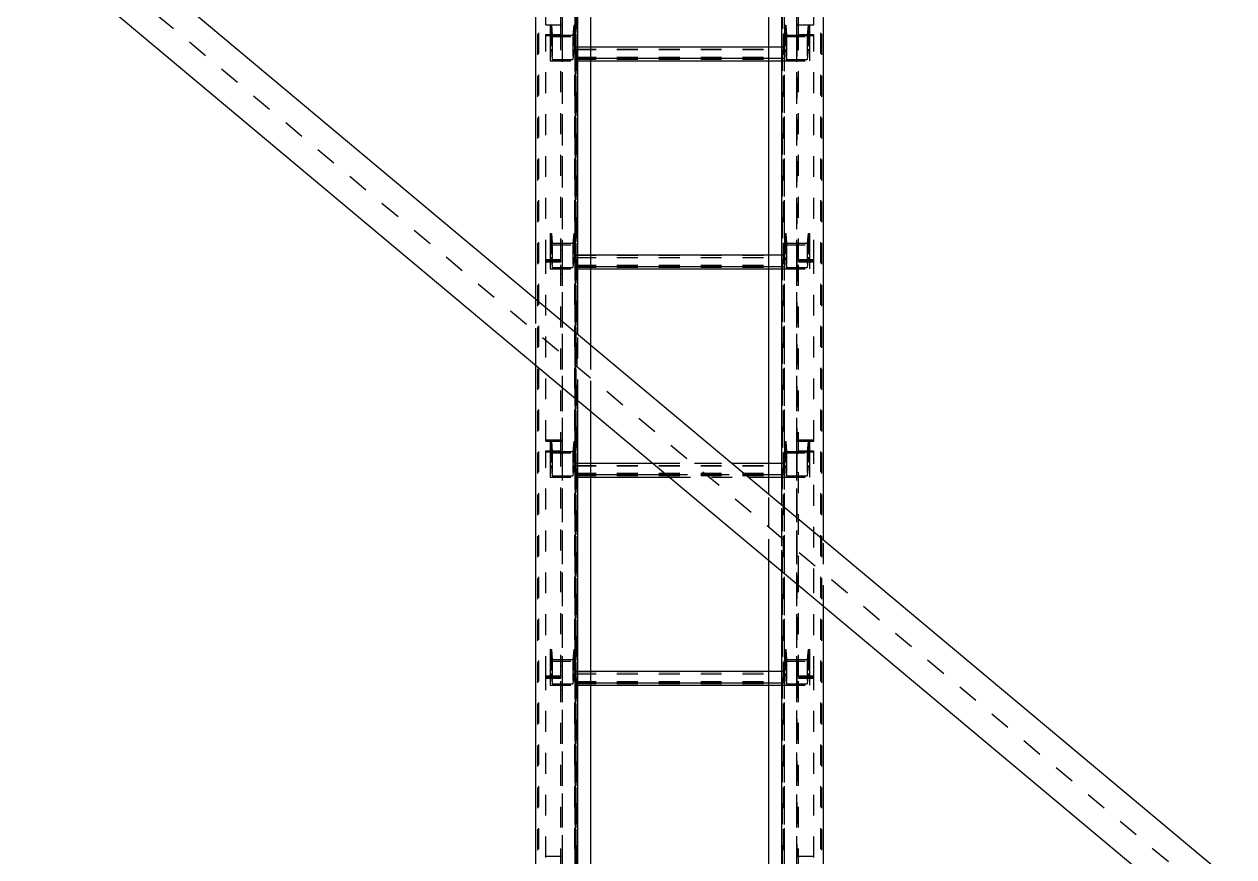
# Model space of a CAD drawing. Header units: millimetres. Extents: x 149919 to 150445, y 136651 to 136866.
# Drawn here: x 150384.83 to 150390.61, y 136795.02 to 136799 of the extents above; entities that cross this region are included whole.
import ezdxf

# ---------------------------------------------------------------- set-up
doc = ezdxf.new("R2010")
doc.units = ezdxf.units.MM
doc.header["$LTSCALE"] = 0.25
for name, pattern in [('CENTER', [50.8, 31.75, -6.35, 6.35, -6.35]), ('XKITLINE00', [0]), ('XKITLINE02', [4, 2, -2]), ('XKITLINE03', [6, 3, -1, 1, -1])]:
    doc.linetypes.add(name, pattern=pattern)

# ---------------------------------------------------------------- blocks, each defined once
blk = doc.blocks.new('çatıı')
at = {"color": 1, "linetype": 'XKITLINE03'}
for p, q in [((24559, 14104.66), (24559, 15770.92)), ((24670.99, 14104.66), (24670.99, 15770.92)), ((24565, 15740.27), (24565, 14100.27)), ((24665, 14100.27), (24665, 15740.27)), ((24559, 14749.68), (24559, 14857.22)), ((24565, 14845.18), (24565, 14856.74)), ((24664.97, 14856.74), (24664.97, 14845.18)), ((24670.98, 14857.22), (24670.98, 14749.68)), ((24565, 14846.41), (24664.97, 14846.41)), ((24565, 14745.71), (24565, 14757.27)), ((24664.97, 14757.27), (24664.97, 14745.71)), ((24559, 14664.07), (24559, 14749.68)), ((24670.98, 14749.68), (24670.98, 14664.07)), ((24565, 14746.95), (24664.97, 14746.95)), ((24559, 14550.75), (24559, 14658.29)), ((24565, 14646.24), (24565, 14657.8)), ((24664.97, 14657.8), (24664.97, 14646.24)), ((24670.98, 14658.29), (24670.98, 14550.75)), ((24565, 14647.48), (24664.97, 14647.48)), ((24565, 14546.78), (24565, 14558.34)), ((24664.97, 14558.34), (24664.97, 14546.78)), ((24559, 14465.13), (24559, 14550.75)), ((24565, 14548.02), (24664.97, 14548.02)), ((24670.98, 14550.75), (24670.98, 14465.13))]:
    blk.add_line(p, q, dxfattribs=at)
at = {"color": 116, "linetype": 'XKITLINE02', "true_color": 0x136734}
for p, q in [((24547.68, 14108.55), (24547.68, 15753.25)), ((24564.91, 14108.55), (24564.92, 15753.25)), ((24665.07, 14108.55), (24665.07, 15753.25)), ((24682.31, 14108.55), (24682.31, 15753.25)), ((24547.15, 14108.01), (24547.15, 15752.41)), ((24565.45, 14108.01), (24565.45, 15752.41)), ((24664.54, 14108.01), (24664.54, 15752.41)), ((24682.84, 14108.01), (24682.84, 15752.41)), ((24565, 14100.27), (24565, 15742.34)), ((24565.85, 14100.42), (24565.85, 15742.2)), ((24657.5, 14102.25), (24657.5, 15742.25)), ((24664.15, 14100.42), (24664.15, 15742.2)), ((24665, 14100.27), (24665, 15742.34)), ((24663.69, 14153.32), (24663.69, 15706.31)), ((24546.3, 14167.42), (24546.3, 15692.58)), ((24572.5, 14102.34), (24572.5, 15676.38)), ((24565, 15669.24), (24565, 14100.27)), ((24565.85, 15668.71), (24565.85, 14100.42)), ((24551, 14862.36), (24551, 14948.62)), ((24558.2, 14856.64), (24558.2, 14947.98)), ((24559, 14856.64), (24559, 14948.62)), ((24670.98, 14856.64), (24670.98, 14948.62)), ((24671.78, 14856.64), (24671.78, 14947.98)), ((24678.98, 14862.36), (24678.98, 14948.62)), ((24551, 14862.36), (24558.2, 14862.36)), ((24551, 14749.68), (24551, 14857.74)), ((24551, 14857.74), (24558.2, 14857.74)), ((24553, 14862.21), (24553, 14850.65)), ((24553, 14862.21), (24553.68, 14862.21)), ((24553, 14862.21), (24553, 14856.74)), ((24553.68, 14862.21), (24553.68, 14850.65)), ((24553.68, 14862.21), (24554.06, 14857.43)), ((24554.06, 14857.43), (24554.06, 14845.87)), ((24554.06, 14857.43), (24563.93, 14857.43)), ((24558.2, 14750.2), (24558.2, 14862.42)), ((24558.2, 14862.42), (24559, 14862.42)), ((24559, 14749.68), (24559, 14862.42)), ((24564.32, 14862.21), (24563.93, 14857.43)), ((24563.93, 14857.43), (24563.93, 14845.87)), ((24564.32, 14862.21), (24564.32, 14850.65)), ((24564.32, 14862.21), (24565, 14862.21)), ((24565, 14862.21), (24565, 14850.65)), ((24565, 14862.21), (24565, 14856.74)), ((24664.97, 14862.21), (24664.97, 14856.74)), ((24664.97, 14862.21), (24665.66, 14862.21)), ((24664.97, 14862.21), (24664.97, 14850.65)), ((24665.66, 14862.21), (24666.04, 14857.43)), ((24665.66, 14862.21), (24665.66, 14850.65)), ((24666.04, 14857.43), (24675.91, 14857.43)), ((24666.04, 14857.43), (24666.04, 14845.87)), ((24670.98, 14749.68), (24670.98, 14862.42)), ((24670.98, 14862.42), (24671.78, 14862.42)), ((24671.78, 14750.2), (24671.78, 14862.42)), ((24671.78, 14862.36), (24678.98, 14862.36)), ((24671.78, 14857.74), (24678.98, 14857.74)), ((24676.3, 14862.21), (24675.91, 14857.43)), ((24675.91, 14857.43), (24675.91, 14845.87)), ((24676.3, 14862.21), (24676.98, 14862.21)), ((24676.3, 14862.21), (24676.3, 14850.65)), ((24676.98, 14862.21), (24676.98, 14856.74)), ((24676.98, 14862.21), (24676.98, 14850.65)), ((24678.98, 14749.68), (24678.98, 14857.74)), ((24551, 14857.22), (24559, 14857.22)), ((24553, 14856.74), (24553, 14845.18)), ((24553, 14856.74), (24565, 14856.74)), ((24558.2, 14856.64), (24559, 14856.64)), ((24565, 14856.74), (24565, 14845.18)), ((24565, 14845.18), (24565, 14851.88)), ((24565, 14851.88), (24572.5, 14851.88)), ((24565, 14851.81), (24664.97, 14851.81)), ((24657.5, 14851.88), (24664.97, 14851.88)), ((24664.97, 14845.18), (24664.97, 14851.88)), ((24664.97, 14856.74), (24676.98, 14856.74)), ((24664.97, 14856.74), (24664.97, 14845.18)), ((24670.98, 14857.22), (24678.98, 14857.22)), ((24670.98, 14856.64), (24671.78, 14856.64)), ((24676.98, 14856.74), (24676.98, 14845.18)), ((24553, 14850.65), (24553.68, 14850.65)), ((24553, 14850.65), (24553, 14845.18)), ((24553.68, 14850.65), (24554.06, 14845.87)), ((24554.06, 14845.87), (24563.93, 14845.87)), ((24564.32, 14850.65), (24563.93, 14845.87)), ((24564.32, 14850.65), (24565, 14850.65)), ((24565, 14850.72), (24664.97, 14850.72)), ((24565, 14850.65), (24664.97, 14850.65)), ((24565, 14850.65), (24565, 14845.18)), ((24565, 14847), (24664.97, 14847)), ((24565, 14846.41), (24572.5, 14846.41)), ((24565, 14845.98), (24664.97, 14845.98)), ((24657.5, 14846.41), (24664.97, 14846.41)), ((24664.97, 14850.65), (24664.97, 14845.18)), ((24664.97, 14850.65), (24665.66, 14850.65)), ((24665.66, 14850.65), (24666.04, 14845.87)), ((24666.04, 14845.87), (24675.91, 14845.87)), ((24676.3, 14850.65), (24675.91, 14845.87)), ((24676.3, 14850.65), (24676.98, 14850.65)), ((24676.98, 14850.65), (24676.98, 14845.18)), ((24553, 14845.18), (24565, 14845.18)), ((24565, 14845.18), (24572.5, 14845.18)), ((24657.5, 14845.18), (24664.97, 14845.18)), ((24664.97, 14845.18), (24676.98, 14845.18)), ((24553, 14762.74), (24553, 14751.18)), ((24553, 14762.74), (24553.68, 14762.74)), ((24553, 14762.74), (24553, 14757.27)), ((24553.68, 14762.74), (24553.68, 14751.18)), ((24553.68, 14762.74), (24554.06, 14757.97)), ((24564.32, 14762.74), (24563.93, 14757.97)), ((24564.32, 14762.74), (24564.32, 14751.18)), ((24564.32, 14762.74), (24565, 14762.74)), ((24565, 14762.74), (24565, 14751.18)), ((24565, 14762.74), (24565, 14757.27)), ((24664.97, 14762.74), (24664.97, 14757.27)), ((24664.97, 14762.74), (24665.66, 14762.74)), ((24664.97, 14762.74), (24664.97, 14751.18)), ((24665.66, 14762.74), (24666.04, 14757.97)), ((24665.66, 14762.74), (24665.66, 14751.18)), ((24676.3, 14762.74), (24675.91, 14757.97)), ((24676.3, 14762.74), (24676.98, 14762.74)), ((24676.3, 14762.74), (24676.3, 14751.18)), ((24676.98, 14762.74), (24676.98, 14757.27)), ((24676.98, 14762.74), (24676.98, 14751.18)), ((24553, 14757.27), (24553, 14745.71)), ((24553, 14757.27), (24565, 14757.27)), ((24554.06, 14757.97), (24554.06, 14746.41)), ((24554.06, 14757.97), (24563.93, 14757.97)), ((24558.2, 14754.89), (24559, 14754.89)), ((24563.93, 14757.97), (24563.93, 14746.41)), ((24565, 14757.27), (24565, 14745.71)), ((24664.97, 14757.27), (24676.98, 14757.27)), ((24664.97, 14757.27), (24664.97, 14745.71)), ((24666.04, 14757.97), (24675.91, 14757.97)), ((24666.04, 14757.97), (24666.04, 14746.41)), ((24670.98, 14754.89), (24671.78, 14754.89)), ((24675.91, 14757.97), (24675.91, 14746.41)), ((24676.98, 14757.27), (24676.98, 14745.71)), ((24551, 14750.2), (24558.2, 14750.2)), ((24551, 14663.43), (24551, 14749.68)), ((24551, 14749.68), (24559, 14749.68)), ((24551, 14749.68), (24559, 14749.68)), ((24551, 14749.05), (24558.2, 14749.05)), ((24553, 14751.18), (24553.68, 14751.18)), ((24553, 14751.18), (24553, 14745.71)), ((24553.68, 14751.18), (24554.06, 14746.41)), ((24558.2, 14657.71), (24558.2, 14749.05)), ((24559, 14657.71), (24559, 14749.68)), ((24564.32, 14751.18), (24563.93, 14746.41)), ((24564.32, 14751.18), (24565, 14751.18)), ((24565, 14745.71), (24565, 14752.42)), ((24565, 14752.42), (24572.5, 14752.42)), ((24565, 14752.35), (24664.97, 14752.35)), ((24565, 14751.25), (24664.97, 14751.25)), ((24565, 14751.18), (24664.97, 14751.18)), ((24565, 14751.18), (24565, 14745.71)), ((24565, 14747.53), (24664.97, 14747.53)), ((24657.5, 14752.42), (24664.97, 14752.42)), ((24664.97, 14745.71), (24664.97, 14752.42)), ((24664.97, 14751.18), (24664.97, 14745.71)), ((24664.97, 14751.18), (24665.66, 14751.18)), ((24665.66, 14751.18), (24666.04, 14746.41)), ((24670.98, 14749.68), (24678.98, 14749.68)), ((24670.98, 14657.71), (24670.98, 14749.68)), ((24670.98, 14749.68), (24678.98, 14749.68)), ((24671.78, 14750.2), (24678.98, 14750.2)), ((24671.78, 14657.71), (24671.78, 14749.05)), ((24671.78, 14749.05), (24678.98, 14749.05)), ((24676.3, 14751.18), (24675.91, 14746.41)), ((24676.3, 14751.18), (24676.98, 14751.18)), ((24676.98, 14751.18), (24676.98, 14745.71)), ((24678.98, 14663.43), (24678.98, 14749.68)), ((24553, 14745.71), (24565, 14745.71)), ((24554.06, 14746.41), (24563.93, 14746.41)), ((24558.2, 14743.32), (24559, 14743.32)), ((24565, 14746.95), (24572.5, 14746.95)), ((24565, 14746.52), (24664.97, 14746.52)), ((24565, 14745.71), (24572.5, 14745.71)), ((24657.5, 14746.95), (24664.97, 14746.95)), ((24657.5, 14745.71), (24664.97, 14745.71)), ((24664.97, 14745.71), (24676.98, 14745.71)), ((24666.04, 14746.41), (24675.91, 14746.41)), ((24670.98, 14743.32), (24671.78, 14743.32)), ((24546.3, 14699.66), (24546.3, 14731.44)), ((24566.3, 14682.91), (24566.3, 14714.69)), ((24572.5, 14677.72), (24572.5, 14709.5)), ((24551, 14664.07), (24559, 14664.07)), ((24551, 14663.43), (24558.2, 14663.43)), ((24553, 14663.27), (24553, 14651.71)), ((24553, 14663.27), (24553.68, 14663.27)), ((24553, 14663.27), (24553, 14657.8)), ((24553.68, 14663.27), (24553.68, 14651.71)), ((24553.68, 14663.27), (24554.06, 14658.5)), ((24558.2, 14551.27), (24558.2, 14663.49)), ((24558.2, 14663.49), (24559, 14663.49)), ((24559, 14550.75), (24559, 14663.49)), ((24564.32, 14663.27), (24563.93, 14658.5)), ((24564.32, 14663.27), (24564.32, 14651.71)), ((24564.32, 14663.27), (24565, 14663.27)), ((24565, 14663.27), (24565, 14651.71)), ((24565, 14663.27), (24565, 14657.8)), ((24664.97, 14663.27), (24664.97, 14657.8)), ((24664.97, 14663.27), (24665.66, 14663.27)), ((24664.97, 14663.27), (24664.97, 14651.71)), ((24665.66, 14663.27), (24666.04, 14658.5)), ((24665.66, 14663.27), (24665.66, 14651.71)), ((24670.98, 14664.07), (24678.98, 14664.07)), ((24670.98, 14550.75), (24670.98, 14663.49)), ((24670.98, 14663.49), (24671.78, 14663.49)), ((24671.78, 14598.6), (24671.78, 14663.49)), ((24671.78, 14663.43), (24678.98, 14663.43)), ((24676.3, 14663.27), (24675.91, 14658.5)), ((24676.3, 14663.27), (24676.98, 14663.27)), ((24676.3, 14663.27), (24676.3, 14651.71)), ((24676.98, 14663.27), (24676.98, 14657.8)), ((24676.98, 14663.27), (24676.98, 14651.71)), ((24551, 14550.75), (24551, 14658.81)), ((24551, 14658.81), (24558.2, 14658.81)), ((24551, 14658.29), (24559, 14658.29)), ((24553, 14657.8), (24553, 14646.24)), ((24553, 14657.8), (24565, 14657.8)), ((24554.06, 14658.5), (24554.06, 14646.94)), ((24554.06, 14658.5), (24563.93, 14658.5)), ((24558.2, 14657.71), (24559, 14657.71)), ((24563.93, 14658.5), (24563.93, 14646.94)), ((24565, 14657.8), (24565, 14646.24)), ((24664.97, 14657.8), (24676.98, 14657.8)), ((24664.97, 14657.8), (24664.97, 14646.24)), ((24666.04, 14658.5), (24675.91, 14658.5)), ((24666.04, 14658.5), (24666.04, 14646.94)), ((24670.98, 14658.29), (24678.98, 14658.29)), ((24670.98, 14657.71), (24671.78, 14657.71)), ((24671.78, 14658.81), (24678.98, 14658.81)), ((24675.91, 14658.5), (24675.91, 14646.94)), ((24676.98, 14657.8), (24676.98, 14646.24)), ((24678.98, 14592.57), (24678.98, 14658.81)), ((24553, 14651.71), (24553.68, 14651.71)), ((24553, 14651.71), (24553, 14646.24)), ((24553.68, 14651.71), (24554.06, 14646.94)), ((24564.32, 14651.71), (24563.93, 14646.94)), ((24564.32, 14651.71), (24565, 14651.71)), ((24565, 14646.24), (24565, 14652.95)), ((24565, 14652.95), (24572.5, 14652.95)), ((24565, 14652.88), (24664.97, 14652.88)), ((24565, 14651.78), (24664.97, 14651.78)), ((24565, 14651.71), (24565, 14646.24)), ((24565, 14651.71), (24664.97, 14651.71)), ((24602.08, 14652.95), (24640.03, 14652.95)), ((24657.5, 14652.95), (24664.97, 14652.95)), ((24664.97, 14646.24), (24664.97, 14652.95)), ((24664.97, 14651.71), (24664.97, 14646.24)), ((24664.97, 14651.71), (24665.66, 14651.71)), ((24665.66, 14651.71), (24666.04, 14646.94)), ((24676.3, 14651.71), (24675.91, 14646.94)), ((24676.3, 14651.71), (24676.98, 14651.71)), ((24676.98, 14651.71), (24676.98, 14646.24)), ((24553, 14646.24), (24565, 14646.24)), ((24554.06, 14646.94), (24563.93, 14646.94)), ((24565, 14648.07), (24664.97, 14648.07)), ((24565, 14647.48), (24572.5, 14647.48)), ((24565, 14647.05), (24664.97, 14647.05)), ((24565, 14646.24), (24572.5, 14646.24)), ((24608.61, 14647.48), (24646.56, 14647.48)), ((24610.09, 14646.24), (24648.04, 14646.24)), ((24657.5, 14647.48), (24664.97, 14647.48)), ((24657.5, 14646.24), (24664.97, 14646.24)), ((24664.97, 14646.24), (24676.98, 14646.24)), ((24666.04, 14646.94), (24675.91, 14646.94)), ((24657.5, 14606.55), (24657.5, 14638.33)), ((24663.69, 14601.36), (24663.69, 14633.14)), ((24683.69, 14584.62), (24683.69, 14616.39)), ((24670.98, 14599.27), (24670.98, 14550.75)), ((24671.78, 14551.27), (24671.78, 14598.6)), ((24678.98, 14550.75), (24678.98, 14592.57)), ((24553, 14563.81), (24553, 14552.25)), ((24553, 14563.81), (24553.68, 14563.81)), ((24553, 14563.81), (24553, 14558.34)), ((24553.68, 14563.81), (24553.68, 14552.25)), ((24553.68, 14563.81), (24554.06, 14559.03)), ((24564.32, 14563.81), (24563.93, 14559.03)), ((24564.32, 14563.81), (24564.32, 14552.25)), ((24564.32, 14563.81), (24565, 14563.81)), ((24565, 14563.81), (24565, 14552.25)), ((24565, 14563.81), (24565, 14558.34)), ((24664.97, 14563.81), (24664.97, 14558.34)), ((24664.97, 14563.81), (24665.66, 14563.81)), ((24664.97, 14563.81), (24664.97, 14552.25)), ((24665.66, 14563.81), (24666.04, 14559.03)), ((24665.66, 14563.81), (24665.66, 14552.25)), ((24676.3, 14563.81), (24675.91, 14559.03)), ((24676.3, 14563.81), (24676.98, 14563.81)), ((24676.3, 14563.81), (24676.3, 14552.25)), ((24676.98, 14563.81), (24676.98, 14558.34)), ((24676.98, 14563.81), (24676.98, 14552.25)), ((24553, 14558.34), (24553, 14546.78)), ((24553, 14558.34), (24565, 14558.34)), ((24554.06, 14559.03), (24554.06, 14547.47)), ((24554.06, 14559.03), (24563.93, 14559.03)), ((24563.93, 14559.03), (24563.93, 14547.47)), ((24565, 14558.34), (24565, 14546.78)), ((24664.97, 14558.34), (24676.98, 14558.34)), ((24664.97, 14558.34), (24664.97, 14546.78)), ((24666.04, 14559.03), (24675.91, 14559.03)), ((24666.04, 14559.03), (24666.04, 14547.47)), ((24675.91, 14559.03), (24675.91, 14547.47)), ((24676.98, 14558.34), (24676.98, 14546.78)), ((24551, 14551.27), (24558.2, 14551.27)), ((24553, 14552.25), (24553.68, 14552.25)), ((24553, 14552.25), (24553, 14546.78)), ((24553.68, 14552.25), (24554.06, 14547.47)), ((24558.2, 14555.96), (24559, 14555.96)), ((24564.32, 14552.25), (24563.93, 14547.47)), ((24564.32, 14552.25), (24565, 14552.25)), ((24565, 14546.78), (24565, 14553.49)), ((24565, 14553.49), (24572.5, 14553.49)), ((24565, 14553.42), (24664.97, 14553.42)), ((24565, 14552.32), (24664.97, 14552.32)), ((24565, 14552.25), (24565, 14546.78)), ((24565, 14552.25), (24664.97, 14552.25)), ((24657.5, 14553.49), (24664.97, 14553.49)), ((24664.97, 14546.78), (24664.97, 14553.49)), ((24664.97, 14552.25), (24664.97, 14546.78)), ((24664.97, 14552.25), (24665.66, 14552.25)), ((24665.66, 14552.25), (24666.04, 14547.47)), ((24670.98, 14555.96), (24671.78, 14555.96)), ((24671.78, 14551.27), (24678.98, 14551.27)), ((24676.3, 14552.25), (24675.91, 14547.47)), ((24676.3, 14552.25), (24676.98, 14552.25)), ((24676.98, 14552.25), (24676.98, 14546.78)), ((24551, 14464.5), (24551, 14550.75)), ((24551, 14550.75), (24559, 14550.75)), ((24551, 14550.75), (24559, 14550.75)), ((24551, 14550.12), (24558.2, 14550.12)), ((24553, 14546.78), (24565, 14546.78)), ((24554.06, 14547.47), (24563.93, 14547.47)), ((24558.2, 14458.78), (24558.2, 14550.12)), ((24559, 14458.78), (24559, 14550.75)), ((24565, 14548.6), (24664.97, 14548.6)), ((24565, 14548.02), (24572.5, 14548.02)), ((24565, 14547.58), (24664.97, 14547.58)), ((24565, 14546.78), (24572.5, 14546.78)), ((24657.5, 14548.02), (24664.97, 14548.02)), ((24657.5, 14546.78), (24664.97, 14546.78)), ((24664.97, 14546.78), (24676.98, 14546.78)), ((24666.04, 14547.47), (24675.91, 14547.47)), ((24670.98, 14550.75), (24678.98, 14550.75)), ((24670.98, 14458.78), (24670.98, 14550.75)), ((24670.98, 14550.75), (24678.98, 14550.75)), ((24671.78, 14458.78), (24671.78, 14550.12)), ((24671.78, 14550.12), (24678.98, 14550.12)), ((24678.98, 14464.5), (24678.98, 14550.75)), ((24558.2, 14544.39), (24559, 14544.39)), ((24670.98, 14544.39), (24671.78, 14544.39)), ((24551, 14465.13), (24559, 14465.13)), ((24670.98, 14465.13), (24678.98, 14465.13))]:
    blk.add_line(p, q, dxfattribs=at)
at = {"color": 8, "linetype": 'CENTER'}
blk.add_line((23430, 15650.27), (25173.61, 14190.28), dxfattribs=at)
at = {"color": 7, "linetype": 'XKITLINE00'}
for p, q in [((24683.69, 14616.39), (24683.69, 15224.16)), ((24663.69, 14633.14), (24663.69, 15207.41)), ((24657.5, 14638.33), (24657.5, 15202.22)), ((24572.5, 14709.5), (24572.5, 15131.05)), ((24566.3, 14714.69), (24566.3, 15125.86)), ((24546.3, 14731.44), (24546.3, 15109.11)), ((24572.5, 14851.88), (24657.5, 14851.88)), ((24572.5, 14846.41), (24657.5, 14846.41)), ((24572.5, 14845.18), (24657.5, 14845.18)), ((24572.5, 14752.42), (24657.5, 14752.42)), ((24572.5, 14746.95), (24657.5, 14746.95)), ((24572.5, 14745.71), (24657.5, 14745.71)), ((24546.3, 14210.57), (24546.3, 14699.66)), ((24566.3, 14210.57), (24566.3, 14682.91)), ((24572.5, 14210.57), (24572.5, 14677.72)), ((24572.5, 14652.95), (24602.08, 14652.95)), ((24640.03, 14652.95), (24657.5, 14652.95)), ((24572.5, 14647.48), (24608.61, 14647.48)), ((24572.5, 14646.24), (24610.09, 14646.24)), ((24646.56, 14647.48), (24657.5, 14647.48)), ((24648.04, 14646.24), (24657.5, 14646.24)), ((24657.5, 14210.57), (24657.5, 14606.55)), ((24663.69, 14210.57), (24663.69, 14601.36)), ((24683.69, 14210.57), (24683.69, 14584.62)), ((24572.5, 14553.49), (24657.5, 14553.49)), ((24572.5, 14548.02), (24657.5, 14548.02)), ((24572.5, 14546.78), (24657.5, 14546.78))]:
    blk.add_line(p, q, dxfattribs=at)
at = {"color": 8, "linetype": 'XKITLINE00'}
for p, q in [((24320.78, 14920.27), (25161.77, 14216.08)), ((24301.8, 14904.39), (25130.39, 14210.57))]:
    blk.add_line(p, q, dxfattribs=at)
at = {"color": 1, "linetype": 'XKITLINE00'}
for centre in [(24559, 14857.22), (24670.98, 14857.22), (24565, 14856.74), (24664.97, 14856.74), (24565, 14846.41), (24664.97, 14846.41), (24565, 14845.18), (24664.97, 14845.18), (24565, 14757.27), (24664.97, 14757.27), (24559, 14749.68), (24559, 14749.68), (24670.98, 14749.68), (24670.98, 14749.68), (24565, 14746.95), (24565, 14745.71), (24664.97, 14746.95), (24664.97, 14745.71), (24559, 14664.07), (24670.98, 14664.07), (24559, 14658.29), (24565, 14657.8), (24664.97, 14657.8), (24670.98, 14658.29), (24565, 14647.48), (24565, 14646.24), (24664.97, 14647.48), (24664.97, 14646.24), (24565, 14558.34), (24664.97, 14558.34), (24559, 14550.75), (24559, 14550.75), (24565, 14548.02), (24565, 14546.78), (24664.97, 14548.02), (24664.97, 14546.78), (24670.98, 14550.75), (24670.98, 14550.75), (24559, 14465.13), (24670.98, 14465.13)]:
    blk.add_circle(centre, 0.05, dxfattribs=at)

msp = doc.modelspace()

# ---------------------------------------------------------------- block references
at = {"xscale": 0.009999943142843078, "yscale": 0.009999943142843078, "zscale": 0.009999943142843078}
msp.add_blockref('çatıı', (150141.8141, 136650.3731), dxfattribs=at)

doc.saveas('drawing.dxf')
